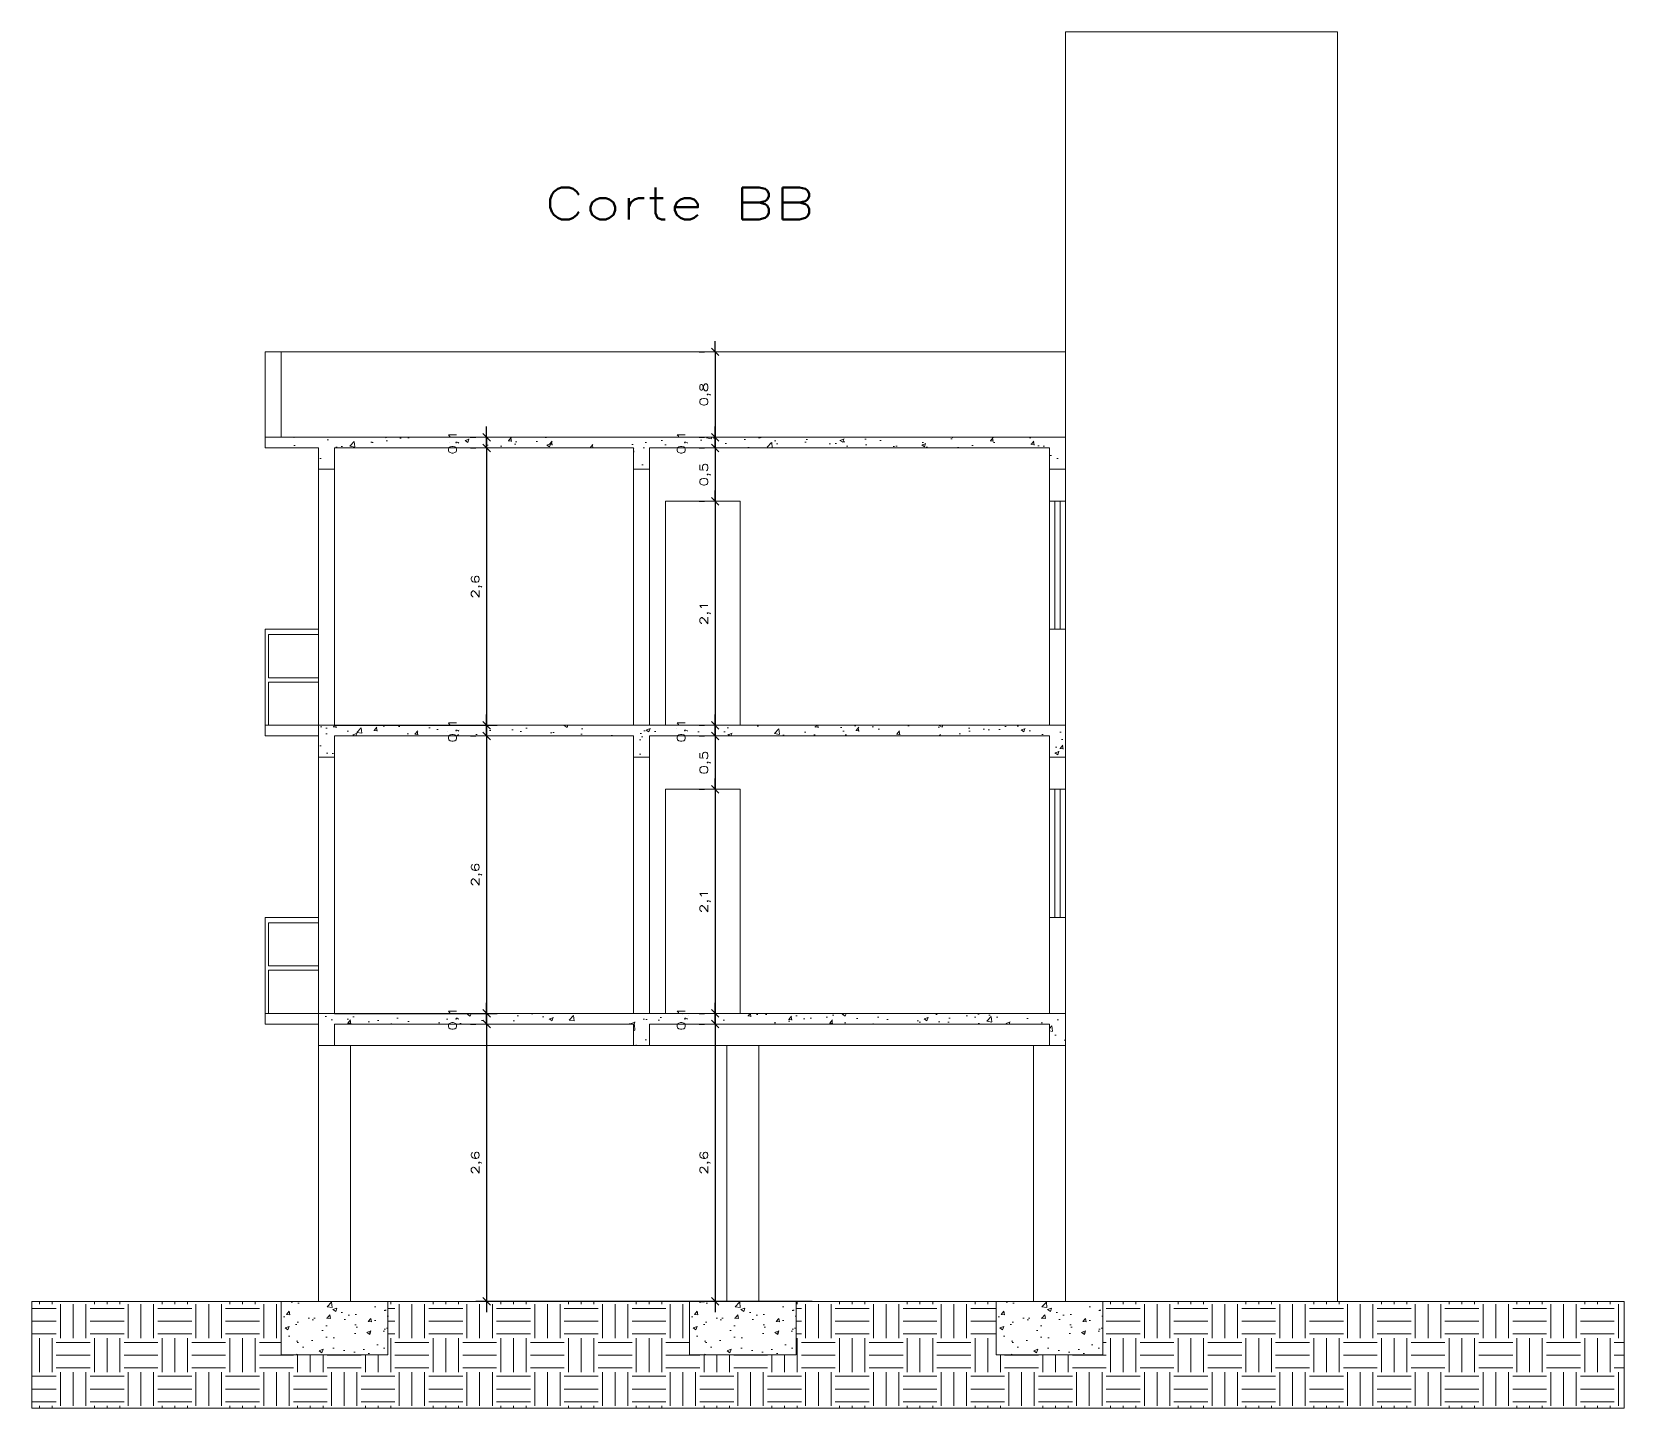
# Model space of a CAD drawing. Header units: millimetres. Extents: x 634 to 830, y -342 to -254.
# Drawn here: x 701.9 to 716.82, y -266.85 to -253.95 of the extents above; entities that cross this region are included whole.
import ezdxf

# ---------------------------------------------------------------- set-up
doc = ezdxf.new("R2010")
doc.units = ezdxf.units.MM
for name, color, linetype in [('Auxiliar', 1, 'Continuous'), ('Camada2', 1, 'Continuous'), ('PAREDE', 6, 'Continuous')]:
    doc.layers.add(name, color=color, linetype=linetype)
doc.styles.add('REGUA60', font='romansx2.shx', dxfattribs={"width": 1.4})
doc.dimstyles.new('Cota Vinícius1', dxfattribs={"dimscale": 0.05, "dimtxt": 1.5, "dimasz": 0.01, "dimexe": 2, "dimexo": 3, "dimgap": 0.98, "dimtad": 1, "dimlfac": -1, "dimrnd": 0.01, "dimtxsty": 'REGUA60', "dimblk": 'COTATR', "dimcen": 4, "dimdle": 4, "dimclrt": 2, "dimadec": 0, "dimazin": 0, "dimtfac": 1, "dimtmove": 2, "dimatfit": 2, "dimfxl": 0, "dimarcsym": 0})
pattern_1 = [(50, (22.9675, -53.97416), (0.3825878, -0.03347208), [0.040005, -0.440055]), (355, (22.9675, -53.97416), (-0.07400993, 0.40121895), [0.032004, -0.352044]), (100.451, (22.99937, -53.97695), (0.30857925, 0.36774504), [0.033999, -0.373989]), (46.1842, (22.9675, -53.8675), (0.569266, -0.0882889), [0.0600075, -0.6600825]), (96.6356, (23.0149, -53.87484), (0.4985489, 0.51959367), [0.0509985, -0.5609835]), (351.184, (22.9675, -53.8675), (0.49854967, 0.51959275), [0.048006, -0.528066]), (21, (23.02083, -53.89415), (0.31839125, -0.21475759), [0.040005, -0.440055]), (326, (23.02083, -53.89415), (0.12978426, 0.38679473), [0.032004, -0.352044]), (71.4514, (23.04736, -53.91205), (0.44817463, 0.172038), [0.033999, -0.373989]), (37.5, (22.96749, -53.97416), (0.006486067, 0.177565582), [0, -0.3477768, 0, -0.357378, 0, -0.3533775]), (7.5, (22.96749, -53.97416), (0.14032129, 0.210379207), [0, -0.2037588, 0, -0.3397758, 0, -0.1346835]), (327.5, (22.84854, -53.97416), (0.28474025, -0.012030362), [0, -0.13335, 0, -0.416052, 0, -0.552069]), (317.5, (22.7952, -53.97416), (0.31107128, 0.05339563), [0, -0.173355, 0, -0.2763012, 0, -0.392049])]

# ---------------------------------------------------------------- blocks, each defined once
blk = doc.blocks.new('COTATR')
at = {"color": 3}
blk.add_line((-71, -71), (71, 71), dxfattribs=at)
at = {"color": 0, "linetype": 'ByBlock'}
blk.add_line((0, 0), (200, 0), dxfattribs=at)
blk = doc.blocks.new('*D187')
at = {"layer": 'Auxiliar', "color": 0, "lineweight": -2, "transparency": 16777216}
for p, q in [((708.154, -256.949), (708.204, -256.949)), ((708.304, -256.949), (708.304, -257.749)), ((708.154, -257.749), (708.204, -257.749))]:
    blk.add_line(p, q, dxfattribs=at)
at = {"layer": 'Defpoints', "color": 0, "lineweight": 0, "transparency": 16777216}
for p in [(708.304, -256.949), (708.304, -257.749), (708.304, -257.749)]:
    blk.add_point(p, dxfattribs=at)
at = {"layer": 'Auxiliar', "color": 0, "lineweight": -2, "transparency": 16777216, "xscale": 0.0005, "yscale": 0.0005, "zscale": 0.0005}
for p, rotation in [((708.304, -256.949), 90), ((708.304, -257.749), 270)]:
    blk.add_blockref('COTATR', p, dxfattribs=dict(at, rotation=rotation))
at = {"layer": 'Auxiliar', "color": 2, "lineweight": 0, "transparency": 16777216, "insert": (708.21, -257.349), "char_height": 0.075, "attachment_point": 5, "rotation": 90, "style": 'REGUA60'}
blk.add_mtext('0,8', dxfattribs=at)
blk = doc.blocks.new('*D188')
at = {"layer": 'Auxiliar', "color": 0, "lineweight": -2, "transparency": 16777216}
for p, q in [((708.154, -257.749), (708.204, -257.749)), ((708.304, -257.75), (708.304, -257.849)), ((708.154, -257.849), (708.204, -257.849))]:
    blk.add_line(p, q, dxfattribs=at)
at = {"layer": 'Defpoints', "color": 0, "lineweight": 0, "transparency": 16777216}
for p in [(708.304, -257.749), (708.304, -257.849), (708.304, -257.849)]:
    blk.add_point(p, dxfattribs=at)
at = {"layer": 'Auxiliar', "color": 0, "lineweight": -2, "transparency": 16777216, "xscale": 0.0005, "yscale": 0.0005, "zscale": 0.0005}
for p, rotation in [((708.304, -257.749), 90), ((708.304, -257.849), 270)]:
    blk.add_blockref('COTATR', p, dxfattribs=dict(at, rotation=rotation))
at = {"layer": 'Auxiliar', "color": 2, "lineweight": 0, "transparency": 16777216, "insert": (707.997, -257.799), "char_height": 0.075, "attachment_point": 5, "rotation": 90, "style": 'REGUA60'}
blk.add_mtext('0,1', dxfattribs=at)
blk = doc.blocks.new('*D189')
at = {"layer": 'Auxiliar', "color": 0, "lineweight": -2, "transparency": 16777216}
for p, q in [((708.154, -257.749), (708.204, -257.749)), ((708.304, -257.75), (708.304, -257.849)), ((708.154, -257.849), (708.204, -257.849))]:
    blk.add_line(p, q, dxfattribs=at)
at = {"layer": 'Defpoints', "color": 0, "lineweight": 0, "transparency": 16777216}
for p in [(708.304, -257.749), (708.304, -257.849), (708.304, -257.849)]:
    blk.add_point(p, dxfattribs=at)
at = {"layer": 'Auxiliar', "color": 0, "lineweight": -2, "transparency": 16777216, "xscale": 0.0005, "yscale": 0.0005, "zscale": 0.0005}
for p, rotation in [((708.304, -257.749), 90), ((708.304, -257.849), 270)]:
    blk.add_blockref('COTATR', p, dxfattribs=dict(at, rotation=rotation))
at = {"layer": 'Auxiliar', "color": 2, "lineweight": 0, "transparency": 16777216, "insert": (707.997, -257.799), "char_height": 0.075, "attachment_point": 5, "rotation": 90, "style": 'REGUA60'}
blk.add_mtext('0,1', dxfattribs=at)
blk = doc.blocks.new('*D190')
at = {"layer": 'Auxiliar', "color": 0, "lineweight": -2, "transparency": 16777216}
for p, q in [((708.154, -257.849), (708.204, -257.849)), ((708.304, -257.85), (708.304, -258.349)), ((708.154, -258.349), (708.204, -258.349))]:
    blk.add_line(p, q, dxfattribs=at)
at = {"layer": 'Defpoints', "color": 0, "lineweight": 0, "transparency": 16777216}
for p in [(708.304, -257.849), (708.304, -258.349), (708.304, -258.349)]:
    blk.add_point(p, dxfattribs=at)
at = {"layer": 'Auxiliar', "color": 0, "lineweight": -2, "transparency": 16777216, "xscale": 0.0005, "yscale": 0.0005, "zscale": 0.0005}
for p, rotation in [((708.304, -257.849), 90), ((708.304, -258.349), 270)]:
    blk.add_blockref('COTATR', p, dxfattribs=dict(at, rotation=rotation))
at = {"layer": 'Auxiliar', "color": 2, "lineweight": 0, "transparency": 16777216, "insert": (708.21, -258.099), "char_height": 0.075, "attachment_point": 5, "rotation": 90, "style": 'REGUA60'}
blk.add_mtext('0,5', dxfattribs=at)
blk = doc.blocks.new('*D191')
at = {"layer": 'Auxiliar', "color": 0, "lineweight": -2, "transparency": 16777216}
for p, q in [((708.154, -258.349), (708.204, -258.349)), ((708.304, -258.349), (708.304, -260.449)), ((708.154, -260.449), (708.204, -260.449))]:
    blk.add_line(p, q, dxfattribs=at)
at = {"layer": 'Defpoints', "color": 0, "lineweight": 0, "transparency": 16777216}
for p in [(708.304, -258.349), (708.304, -260.449), (708.304, -260.449)]:
    blk.add_point(p, dxfattribs=at)
at = {"layer": 'Auxiliar', "color": 0, "lineweight": -2, "transparency": 16777216, "xscale": 0.0005, "yscale": 0.0005, "zscale": 0.0005}
for p, rotation in [((708.304, -258.349), 90), ((708.304, -260.449), 270)]:
    blk.add_blockref('COTATR', p, dxfattribs=dict(at, rotation=rotation))
at = {"layer": 'Auxiliar', "color": 2, "lineweight": 0, "transparency": 16777216, "insert": (708.21, -259.399), "char_height": 0.075, "attachment_point": 5, "rotation": 90, "style": 'REGUA60'}
blk.add_mtext('2,1', dxfattribs=at)
blk = doc.blocks.new('*D192')
at = {"layer": 'Auxiliar', "color": 0, "lineweight": -2, "transparency": 16777216}
for p, q in [((708.154, -260.449), (708.204, -260.449)), ((708.304, -260.45), (708.304, -260.549)), ((708.154, -260.549), (708.204, -260.549))]:
    blk.add_line(p, q, dxfattribs=at)
at = {"layer": 'Defpoints', "color": 0, "lineweight": 0, "transparency": 16777216}
for p in [(708.304, -260.449), (708.304, -260.549), (708.304, -260.549)]:
    blk.add_point(p, dxfattribs=at)
at = {"layer": 'Auxiliar', "color": 0, "lineweight": -2, "transparency": 16777216, "xscale": 0.0005, "yscale": 0.0005, "zscale": 0.0005}
for p, rotation in [((708.304, -260.449), 90), ((708.304, -260.549), 270)]:
    blk.add_blockref('COTATR', p, dxfattribs=dict(at, rotation=rotation))
at = {"layer": 'Auxiliar', "color": 2, "lineweight": 0, "transparency": 16777216, "insert": (707.997, -260.499), "char_height": 0.075, "attachment_point": 5, "rotation": 90, "style": 'REGUA60'}
blk.add_mtext('0,1', dxfattribs=at)
blk = doc.blocks.new('*D193')
at = {"layer": 'Auxiliar', "color": 0, "lineweight": -2, "transparency": 16777216}
for p, q in [((708.154, -260.549), (708.204, -260.549)), ((708.304, -260.55), (708.304, -261.049)), ((708.154, -261.049), (708.204, -261.049))]:
    blk.add_line(p, q, dxfattribs=at)
at = {"layer": 'Defpoints', "color": 0, "lineweight": 0, "transparency": 16777216}
for p in [(708.304, -260.549), (708.304, -261.049), (708.304, -261.049)]:
    blk.add_point(p, dxfattribs=at)
at = {"layer": 'Auxiliar', "color": 0, "lineweight": -2, "transparency": 16777216, "xscale": 0.0005, "yscale": 0.0005, "zscale": 0.0005}
for p, rotation in [((708.304, -260.549), 90), ((708.304, -261.049), 270)]:
    blk.add_blockref('COTATR', p, dxfattribs=dict(at, rotation=rotation))
at = {"layer": 'Auxiliar', "color": 2, "lineweight": 0, "transparency": 16777216, "insert": (708.21, -260.799), "char_height": 0.075, "attachment_point": 5, "rotation": 90, "style": 'REGUA60'}
blk.add_mtext('0,5', dxfattribs=at)
blk = doc.blocks.new('*D194')
at = {"layer": 'Auxiliar', "color": 0, "lineweight": -2, "transparency": 16777216}
for p, q in [((708.154, -261.049), (708.204, -261.049)), ((708.304, -261.05), (708.304, -263.149)), ((708.154, -263.149), (708.204, -263.149))]:
    blk.add_line(p, q, dxfattribs=at)
at = {"layer": 'Defpoints', "color": 0, "lineweight": 0, "transparency": 16777216}
for p in [(708.304, -261.049), (708.304, -263.149), (708.304, -263.149)]:
    blk.add_point(p, dxfattribs=at)
at = {"layer": 'Auxiliar', "color": 0, "lineweight": -2, "transparency": 16777216, "xscale": 0.0005, "yscale": 0.0005, "zscale": 0.0005}
for p, rotation in [((708.304, -261.049), 90), ((708.304, -263.149), 270)]:
    blk.add_blockref('COTATR', p, dxfattribs=dict(at, rotation=rotation))
at = {"layer": 'Auxiliar', "color": 2, "lineweight": 0, "transparency": 16777216, "insert": (708.21, -262.099), "char_height": 0.075, "attachment_point": 5, "rotation": 90, "style": 'REGUA60'}
blk.add_mtext('2,1', dxfattribs=at)
blk = doc.blocks.new('*D195')
at = {"layer": 'Auxiliar', "color": 0, "lineweight": -2, "transparency": 16777216}
for p, q in [((708.154, -263.149), (708.204, -263.149)), ((708.304, -263.15), (708.304, -263.249)), ((708.154, -263.249), (708.204, -263.249))]:
    blk.add_line(p, q, dxfattribs=at)
at = {"layer": 'Defpoints', "color": 0, "lineweight": 0, "transparency": 16777216}
for p in [(708.304, -263.149), (708.304, -263.249), (708.304, -263.249)]:
    blk.add_point(p, dxfattribs=at)
at = {"layer": 'Auxiliar', "color": 0, "lineweight": -2, "transparency": 16777216, "xscale": 0.0005, "yscale": 0.0005, "zscale": 0.0005}
for p, rotation in [((708.304, -263.149), 90), ((708.304, -263.249), 270)]:
    blk.add_blockref('COTATR', p, dxfattribs=dict(at, rotation=rotation))
at = {"layer": 'Auxiliar', "color": 2, "lineweight": 0, "transparency": 16777216, "insert": (707.997, -263.199), "char_height": 0.075, "attachment_point": 5, "rotation": 90, "style": 'REGUA60'}
blk.add_mtext('0,1', dxfattribs=at)
blk = doc.blocks.new('*D196')
at = {"layer": 'Auxiliar', "color": 0, "lineweight": -2, "transparency": 16777216}
for p, q in [((708.154, -263.249), (708.204, -263.249)), ((708.304, -263.25), (708.304, -265.849)), ((708.154, -265.849), (708.204, -265.849))]:
    blk.add_line(p, q, dxfattribs=at)
at = {"layer": 'Defpoints', "color": 0, "lineweight": 0, "transparency": 16777216}
for p in [(708.304, -263.249), (708.304, -265.849), (708.304, -265.849)]:
    blk.add_point(p, dxfattribs=at)
at = {"layer": 'Auxiliar', "color": 0, "lineweight": -2, "transparency": 16777216, "xscale": 0.0005, "yscale": 0.0005, "zscale": 0.0005}
for p, rotation in [((708.304, -263.249), 90), ((708.304, -265.849), 270)]:
    blk.add_blockref('COTATR', p, dxfattribs=dict(at, rotation=rotation))
at = {"layer": 'Auxiliar', "color": 2, "lineweight": 0, "transparency": 16777216, "insert": (708.21, -264.549), "char_height": 0.075, "attachment_point": 5, "rotation": 90, "style": 'REGUA60'}
blk.add_mtext('2,6', dxfattribs=at)
blk = doc.blocks.new('*D208')
at = {"layer": 'Auxiliar', "color": 0, "lineweight": -2, "transparency": 16777216}
for p, q in [((706.011, -257.749), (706.061, -257.749)), ((706.161, -257.75), (706.161, -257.849)), ((706.011, -257.849), (706.061, -257.849))]:
    blk.add_line(p, q, dxfattribs=at)
at = {"layer": 'Defpoints', "color": 0, "lineweight": 0, "transparency": 16777216}
for p in [(706.161, -257.749), (706.161, -257.849), (706.161, -257.849)]:
    blk.add_point(p, dxfattribs=at)
at = {"layer": 'Auxiliar', "color": 0, "lineweight": -2, "transparency": 16777216, "xscale": 0.0005, "yscale": 0.0005, "zscale": 0.0005}
for p, rotation in [((706.161, -257.749), 90), ((706.161, -257.849), 270)]:
    blk.add_blockref('COTATR', p, dxfattribs=dict(at, rotation=rotation))
at = {"layer": 'Auxiliar', "color": 2, "lineweight": 0, "transparency": 16777216, "insert": (705.853, -257.799), "char_height": 0.075, "attachment_point": 5, "rotation": 90, "style": 'REGUA60'}
blk.add_mtext('0,1', dxfattribs=at)
blk = doc.blocks.new('*D209')
at = {"layer": 'Auxiliar', "color": 0, "lineweight": -2, "transparency": 16777216}
for p, q in [((706.011, -257.849), (706.061, -257.849)), ((706.161, -257.85), (706.161, -260.449)), ((704.737, -260.449), (706.261, -260.449))]:
    blk.add_line(p, q, dxfattribs=at)
at = {"layer": 'Defpoints', "color": 0, "lineweight": 0, "transparency": 16777216}
for p in [(706.161, -257.849), (704.587, -260.449), (706.161, -260.449)]:
    blk.add_point(p, dxfattribs=at)
at = {"layer": 'Auxiliar', "color": 0, "lineweight": -2, "transparency": 16777216, "xscale": 0.0005, "yscale": 0.0005, "zscale": 0.0005}
for p, rotation in [((706.161, -257.849), 90), ((706.161, -260.449), 270)]:
    blk.add_blockref('COTATR', p, dxfattribs=dict(at, rotation=rotation))
at = {"layer": 'Auxiliar', "color": 2, "lineweight": 0, "transparency": 16777216, "insert": (706.067, -259.149), "char_height": 0.075, "attachment_point": 5, "rotation": 90, "style": 'REGUA60'}
blk.add_mtext('2,6', dxfattribs=at)
blk = doc.blocks.new('*D210')
at = {"layer": 'Auxiliar', "color": 0, "lineweight": -2, "transparency": 16777216}
for p, q in [((706.011, -260.449), (706.061, -260.449)), ((706.161, -260.449), (706.161, -260.549)), ((706.011, -260.549), (706.061, -260.549))]:
    blk.add_line(p, q, dxfattribs=at)
at = {"layer": 'Defpoints', "color": 0, "lineweight": 0, "transparency": 16777216}
for p in [(706.161, -260.449), (706.161, -260.549), (706.161, -260.549)]:
    blk.add_point(p, dxfattribs=at)
at = {"layer": 'Auxiliar', "color": 0, "lineweight": -2, "transparency": 16777216, "xscale": 0.0005, "yscale": 0.0005, "zscale": 0.0005}
for p, rotation in [((706.161, -260.449), 90), ((706.161, -260.549), 270)]:
    blk.add_blockref('COTATR', p, dxfattribs=dict(at, rotation=rotation))
at = {"layer": 'Auxiliar', "color": 2, "lineweight": 0, "transparency": 16777216, "insert": (705.853, -260.499), "char_height": 0.075, "attachment_point": 5, "rotation": 90, "style": 'REGUA60'}
blk.add_mtext('0,1', dxfattribs=at)
blk = doc.blocks.new('*D211')
at = {"layer": 'Auxiliar', "color": 0, "lineweight": -2, "transparency": 16777216}
for p, q in [((706.011, -260.549), (706.061, -260.549)), ((706.161, -260.549), (706.161, -263.149)), ((704.737, -263.149), (706.261, -263.149))]:
    blk.add_line(p, q, dxfattribs=at)
at = {"layer": 'Defpoints', "color": 0, "lineweight": 0, "transparency": 16777216}
for p in [(706.161, -260.549), (704.587, -263.149), (706.161, -263.149)]:
    blk.add_point(p, dxfattribs=at)
at = {"layer": 'Auxiliar', "color": 0, "lineweight": -2, "transparency": 16777216, "xscale": 0.0005, "yscale": 0.0005, "zscale": 0.0005}
for p, rotation in [((706.161, -260.549), 90), ((706.161, -263.149), 270)]:
    blk.add_blockref('COTATR', p, dxfattribs=dict(at, rotation=rotation))
at = {"layer": 'Auxiliar', "color": 2, "lineweight": 0, "transparency": 16777216, "insert": (706.067, -261.849), "char_height": 0.075, "attachment_point": 5, "rotation": 90, "style": 'REGUA60'}
blk.add_mtext('2,6', dxfattribs=at)
blk = doc.blocks.new('*D212')
at = {"layer": 'Auxiliar', "color": 0, "lineweight": -2, "transparency": 16777216}
for p, q in [((706.011, -263.149), (706.061, -263.149)), ((706.161, -263.15), (706.161, -263.249)), ((706.011, -263.249), (706.061, -263.249))]:
    blk.add_line(p, q, dxfattribs=at)
at = {"layer": 'Defpoints', "color": 0, "lineweight": 0, "transparency": 16777216}
for p in [(706.161, -263.149), (706.161, -263.249), (706.161, -263.249)]:
    blk.add_point(p, dxfattribs=at)
at = {"layer": 'Auxiliar', "color": 0, "lineweight": -2, "transparency": 16777216, "xscale": 0.0005, "yscale": 0.0005, "zscale": 0.0005}
for p, rotation in [((706.161, -263.149), 90), ((706.161, -263.249), 270)]:
    blk.add_blockref('COTATR', p, dxfattribs=dict(at, rotation=rotation))
at = {"layer": 'Auxiliar', "color": 2, "lineweight": 0, "transparency": 16777216, "insert": (705.853, -263.199), "char_height": 0.075, "attachment_point": 5, "rotation": 90, "style": 'REGUA60'}
blk.add_mtext('0,1', dxfattribs=at)
blk = doc.blocks.new('*D213')
at = {"layer": 'Auxiliar', "color": 0, "lineweight": -2, "transparency": 16777216}
for p, q in [((706.011, -263.249), (706.061, -263.249)), ((706.161, -263.25), (706.161, -265.849)), ((709.212, -265.849), (706.061, -265.849))]:
    blk.add_line(p, q, dxfattribs=at)
at = {"layer": 'Defpoints', "color": 0, "lineweight": 0, "transparency": 16777216}
for p in [(706.161, -263.249), (706.161, -265.849), (709.362, -265.849)]:
    blk.add_point(p, dxfattribs=at)
at = {"layer": 'Auxiliar', "color": 0, "lineweight": -2, "transparency": 16777216, "xscale": 0.0005, "yscale": 0.0005, "zscale": 0.0005}
for p, rotation in [((706.161, -263.249), 90), ((706.161, -265.849), 270)]:
    blk.add_blockref('COTATR', p, dxfattribs=dict(at, rotation=rotation))
at = {"layer": 'Auxiliar', "color": 2, "lineweight": 0, "transparency": 16777216, "insert": (706.067, -264.549), "char_height": 0.075, "attachment_point": 5, "rotation": 90, "style": 'REGUA60'}
blk.add_mtext('2,6', dxfattribs=at)

msp = doc.modelspace()

# ---------------------------------------------------------------- hatches: boundary and pattern name
at = {"layer": 'Auxiliar', "lineweight": 0}
h = msp.add_hatch(dxfattribs=at)
h.set_pattern_fill('AR-CONC', color=256, scale=0.0021, style=0)
h.set_pattern_definition([(50, (22.9675, -56.67416), (0.3825878, -0.03347208), [0.040005, -0.440055]), (355, (22.9675, -56.67416), (-0.07400993, 0.40121895), [0.032004, -0.352044]), (100.451, (22.99937, -56.67695), (0.30857925, 0.36774504), [0.033999, -0.373989]), (46.1842, (22.9675, -56.5675), (0.569266, -0.0882889), [0.0600075, -0.6600825]), (96.6356, (23.0149, -56.57484), (0.4985489, 0.51959367), [0.0509985, -0.5609835]), (351.184, (22.9675, -56.5675), (0.49854967, 0.51959275), [0.048006, -0.528066]), (21, (23.02083, -56.59415), (0.31839125, -0.21475759), [0.040005, -0.440055]), (326, (23.02083, -56.59415), (0.12978426, 0.38679473), [0.032004, -0.352044]), (71.4514, (23.04736, -56.61205), (0.44817463, 0.172038), [0.033999, -0.373989]), (37.5, (22.96749, -56.67416), (0.006486067, 0.177565582), [0, -0.3477768, 0, -0.357378, 0, -0.3533775]), (7.5, (22.96749, -56.67416), (0.14032129, 0.210379207), [0, -0.2037588, 0, -0.3397758, 0, -0.1346835]), (327.5, (22.84854, -56.67416), (0.28474025, -0.012030362), [0, -0.13335, 0, -0.416052, 0, -0.552069]), (317.5, (22.7952, -56.67416), (0.31107128, 0.05339563), [0, -0.173355, 0, -0.2763012, 0, -0.392049])])
h.paths.add_polyline_path([(707.537, -258.049), (707.687, -258.049), (707.687, -257.849), (711.437, -257.849), (711.437, -258.049), (711.587, -258.049), (711.587, -257.749), (704.087, -257.749), (704.087, -257.849), (704.587, -257.849), (704.587, -258.049), (704.737, -258.049), (704.737, -257.849), (707.537, -257.849)])
h = msp.add_hatch(dxfattribs=at)
h.set_pattern_fill('AR-CONC', color=256, scale=0.0021, style=0)
h.set_pattern_definition(pattern_1)
h.paths.add_polyline_path([(707.687, -260.549), (711.437, -260.549), (711.437, -260.749), (711.587, -260.749), (711.587, -260.449), (704.587, -260.449), (704.587, -260.749), (704.737, -260.749), (704.737, -260.549), (707.537, -260.549), (707.537, -260.749), (707.687, -260.749)])
h = msp.add_hatch(dxfattribs=at)
h.set_pattern_fill('AR-CONC', color=256, scale=0.0021, style=0)
h.set_pattern_definition(pattern_1)
h.paths.add_polyline_path([(707.687, -263.249), (711.437, -263.249), (711.437, -263.449), (711.587, -263.449), (711.587, -263.149), (704.587, -263.149), (704.587, -263.449), (704.737, -263.449), (704.737, -263.249), (707.537, -263.249), (707.537, -263.449), (707.687, -263.449)])
h = msp.add_hatch(dxfattribs=at)
h.set_pattern_fill('EARTH,_O', color=256, scale=0.05)
h.set_pattern_definition([(0, (706.57225, -266.47192), (0.3175, 0.3175), [0.3175, -0.3175]), (0, (706.57225, -266.35286), (0.3175, 0.3175), [0.3175, -0.3175]), (0, (706.57225, -266.2338), (0.3175, 0.3175), [0.3175, -0.3175]), (90, (706.61193, -266.1941), (-0.3175, 0.3175), [0.3175, -0.3175]), (90, (706.731, -266.1941), (-0.3175, 0.3175), [0.3175, -0.3175]), (90, (706.85006, -266.1941), (-0.3175, 0.3175), [0.3175, -0.3175])])
h.paths.add_polyline_path([(716.825, -265.849), (711.937, -265.849), (711.937, -266.349), (710.937, -266.349), (710.937, -265.849), (709.062, -265.849), (709.062, -266.349), (708.062, -266.349), (708.062, -265.849), (705.237, -265.849), (705.237, -266.349), (704.237, -266.349), (704.237, -265.849), (701.899, -265.849), (701.899, -266.849), (716.825, -266.849)])
h = msp.add_hatch(dxfattribs=at)
h.set_pattern_fill('AR-CONC', color=256, scale=0.0021, style=0)
h.set_pattern_definition([(50, (704.66684, -266.00542), (0.38259, -0.03347), [0.04, -0.44005]), (355, (704.66684, -266.0054), (-0.074, 0.40122), [0.032, -0.35204]), (100.45, (704.69872, -266.0082), (0.30858, 0.36775), [0.034, -0.37399]), (46.184, (704.66684, -265.89874), (0.56927, -0.0883), [0.06, -0.66008]), (96.64, (704.7143, -265.9061), (0.49855, 0.5196), [0.051, -0.56098]), (351.18, (704.66684, -265.89874), (0.49855, 0.5196), [0.048, -0.52807]), (21, (704.72018, -265.9254), (0.31839, -0.21476), [0.04, -0.44005]), (326, (704.7202, -265.9254), (0.12978, 0.3868), [0.032, -0.35204]), (71.45, (704.7467, -265.9433), (0.44817, 0.17204), [0.034, -0.37399]), (37.5, (704.66684, -266.00542), (0.006486, 0.177566), [0, -0.347777, 0, -0.357378, 0, -0.353378]), (7.5, (704.66684, -266.00542), (0.14032, 0.21038), [0, -0.20376, 0, -0.339776, 0, -0.134684]), (327.5, (704.5479, -266.00542), (0.28474, -0.01203), [0, -0.13335, 0, -0.416052, 0, -0.55207]), (317.5, (704.49455, -266.00542), (0.31107, 0.053396), [0, -0.173355, 0, -0.2763, 0, -0.39205])])
h.paths.add_polyline_path([(704.237, -265.849), (704.237, -266.349), (705.237, -266.349), (705.237, -265.849)])
h = msp.add_hatch(dxfattribs=at)
h.set_pattern_fill('AR-CONC', color=256, scale=0.0021, style=0)
h.set_pattern_definition([(50, (708.49184, -266.00542), (0.38259, -0.03347), [0.04, -0.44005]), (355, (708.49184, -266.0054), (-0.074, 0.40122), [0.032, -0.35204]), (100.45, (708.52372, -266.0082), (0.30858, 0.36775), [0.034, -0.37399]), (46.184, (708.49184, -265.89874), (0.56927, -0.0883), [0.06, -0.66008]), (96.64, (708.5393, -265.9061), (0.49855, 0.5196), [0.051, -0.56098]), (351.18, (708.49184, -265.89874), (0.49855, 0.5196), [0.048, -0.52807]), (21, (708.54518, -265.9254), (0.31839, -0.21476), [0.04, -0.44005]), (326, (708.5452, -265.9254), (0.12978, 0.3868), [0.032, -0.35204]), (71.45, (708.5717, -265.9433), (0.44817, 0.17204), [0.034, -0.37399]), (37.5, (708.49184, -266.00542), (0.006486, 0.177566), [0, -0.347777, 0, -0.357378, 0, -0.353378]), (7.5, (708.49184, -266.00542), (0.14032, 0.21038), [0, -0.20376, 0, -0.339776, 0, -0.134684]), (327.5, (708.3729, -266.00542), (0.28474, -0.01203), [0, -0.13335, 0, -0.416052, 0, -0.55207]), (317.5, (708.31955, -266.00542), (0.31107, 0.053396), [0, -0.173355, 0, -0.2763, 0, -0.39205])])
h.paths.add_polyline_path([(708.062, -265.849), (708.062, -266.349), (709.062, -266.349), (709.062, -265.849)])
h = msp.add_hatch(dxfattribs=at)
h.set_pattern_fill('AR-CONC', color=256, scale=0.0021, style=0)
h.set_pattern_definition([(50, (711.36684, -266.00542), (0.38259, -0.03347), [0.04, -0.44005]), (355, (711.36684, -266.0054), (-0.074, 0.40122), [0.032, -0.35204]), (100.45, (711.39872, -266.0082), (0.30858, 0.36775), [0.034, -0.37399]), (46.184, (711.36684, -265.89874), (0.56927, -0.0883), [0.06, -0.66008]), (96.64, (711.4143, -265.9061), (0.49855, 0.5196), [0.051, -0.56098]), (351.18, (711.36684, -265.89874), (0.49855, 0.5196), [0.048, -0.52807]), (21, (711.42018, -265.9254), (0.31839, -0.21476), [0.04, -0.44005]), (326, (711.4202, -265.9254), (0.12978, 0.3868), [0.032, -0.35204]), (71.45, (711.4467, -265.9433), (0.44817, 0.17204), [0.034, -0.37399]), (37.5, (711.36684, -266.00542), (0.006486, 0.177566), [0, -0.347777, 0, -0.357378, 0, -0.353378]), (7.5, (711.36684, -266.00542), (0.14032, 0.21038), [0, -0.20376, 0, -0.339776, 0, -0.134684]), (327.5, (711.2479, -266.00542), (0.28474, -0.01203), [0, -0.13335, 0, -0.416052, 0, -0.55207]), (317.5, (711.19455, -266.00542), (0.31107, 0.053396), [0, -0.173355, 0, -0.2763, 0, -0.39205])])
h.paths.add_polyline_path([(710.937, -265.849), (710.937, -266.349), (711.937, -266.349), (711.937, -265.849)])

# ---------------------------------------------------------------- linework, layer by layer
at = {"layer": 'Auxiliar', "color": 2, "lineweight": 0}
for p, q in [((711.487, -259.549), (711.487, -258.349)), ((711.537, -259.549), (711.537, -258.349)), ((711.487, -262.249), (711.487, -261.049)), ((711.537, -262.249), (711.537, -261.049))]:
    msp.add_line(p, q, dxfattribs=at)
at = {"layer": 'Auxiliar', "lineweight": 0}
for p, q in [((704.887, -263.449), (704.737, -263.449)), ((704.887, -263.449), (711.287, -263.449)), ((708.412, -263.449), (708.712, -263.449)), ((711.287, -263.449), (711.437, -263.449)), ((716.825, -265.849), (701.899, -265.849)), ((701.899, -266.849), (701.899, -265.849)), ((704.237, -265.849), (704.237, -266.349)), ((705.237, -265.849), (704.237, -265.849)), ((705.237, -266.349), (705.237, -265.849)), ((708.062, -265.849), (708.062, -266.349)), ((709.062, -265.849), (708.062, -265.849)), ((709.062, -266.349), (709.062, -265.849)), ((710.937, -265.849), (710.937, -266.349)), ((711.937, -265.849), (710.937, -265.849)), ((711.937, -266.349), (711.937, -265.849)), ((716.825, -265.849), (716.825, -266.849)), ((704.237, -266.349), (705.237, -266.349)), ((708.062, -266.349), (709.062, -266.349)), ((710.937, -266.349), (711.937, -266.349)), ((716.825, -266.849), (701.899, -266.849))]:
    msp.add_line(p, q, dxfattribs=at)
at = {"layer": 'Camada2', "lineweight": 0}
for p, q in [((711.587, -257.749), (711.587, -253.949)), ((714.137, -253.949), (711.587, -253.949)), ((714.137, -265.849), (714.137, -253.949)), ((704.087, -256.949), (711.587, -256.949)), ((707.837, -260.449), (707.837, -258.349)), ((707.837, -258.349), (708.537, -258.349)), ((708.537, -260.449), (708.537, -258.349)), ((711.437, -259.549), (711.437, -258.349)), ((711.587, -259.549), (711.587, -258.349)), ((704.087, -260.449), (704.087, -259.549)), ((704.087, -259.549), (704.587, -259.549)), ((704.117, -259.599), (704.587, -259.599)), ((704.117, -260.004), (704.117, -259.599)), ((704.117, -260.004), (704.587, -260.004)), ((704.117, -260.449), (704.117, -260.044)), ((704.117, -260.044), (704.587, -260.044)), ((704.587, -260.449), (704.087, -260.449)), ((704.087, -260.449), (704.087, -260.549)), ((704.087, -260.549), (704.587, -260.549)), ((707.837, -263.149), (707.837, -261.049)), ((707.837, -261.049), (708.537, -261.049)), ((708.537, -263.149), (708.537, -261.049)), ((711.437, -262.249), (711.437, -261.049)), ((711.587, -262.249), (711.587, -261.049)), ((704.087, -263.149), (704.087, -262.249)), ((704.087, -262.249), (704.587, -262.249)), ((704.117, -262.299), (704.587, -262.299)), ((704.117, -262.704), (704.117, -262.299)), ((704.117, -262.704), (704.587, -262.704)), ((704.117, -263.149), (704.117, -262.744)), ((704.117, -262.744), (704.587, -262.744)), ((704.587, -263.149), (704.087, -263.149)), ((704.087, -263.149), (704.087, -263.249)), ((704.087, -263.249), (704.587, -263.249)), ((704.587, -265.849), (704.587, -263.449)), ((704.887, -265.849), (704.887, -263.449)), ((708.412, -265.849), (708.412, -263.449)), ((708.712, -265.849), (708.712, -263.449)), ((711.287, -265.849), (711.287, -263.449)), ((711.587, -265.849), (711.587, -263.449)), ((704.587, -265.849), (704.887, -265.849)), ((708.412, -265.849), (708.712, -265.849)), ((711.287, -265.849), (711.587, -265.849))]:
    msp.add_line(p, q, dxfattribs=at)
at = {"layer": 'PAREDE', "color": 3, "lineweight": 0}
for p, q in [((704.087, -257.749), (704.087, -256.949)), ((704.237, -257.749), (704.237, -256.949)), ((704.587, -260.449), (704.587, -258.049)), ((704.737, -260.449), (704.737, -258.049)), ((707.537, -260.449), (707.537, -258.049)), ((707.687, -260.449), (707.687, -258.049)), ((711.437, -258.349), (711.437, -258.049)), ((711.587, -258.349), (711.587, -258.049)), ((711.437, -258.349), (711.587, -258.349)), ((711.437, -259.549), (711.587, -259.549)), ((711.437, -259.549), (711.437, -260.449)), ((711.587, -259.549), (711.587, -260.449)), ((704.587, -263.149), (704.587, -260.749)), ((704.737, -263.149), (704.737, -260.749)), ((707.537, -263.149), (707.537, -260.749)), ((707.687, -263.149), (707.687, -260.749)), ((711.437, -261.049), (711.437, -260.749)), ((711.587, -261.049), (711.587, -260.749)), ((711.437, -261.049), (711.587, -261.049)), ((711.437, -262.249), (711.587, -262.249)), ((711.437, -262.249), (711.437, -263.149)), ((711.587, -262.249), (711.587, -263.149))]:
    msp.add_line(p, q, dxfattribs=at)
at = {"layer": 'PAREDE', "color": 5, "lineweight": 0}
for p, q in [((704.087, -257.749), (711.587, -257.749)), ((704.087, -257.749), (704.087, -257.849)), ((711.587, -257.749), (711.587, -258.049)), ((704.587, -257.849), (704.087, -257.849)), ((704.587, -257.849), (704.587, -258.049)), ((704.737, -257.849), (707.537, -257.849)), ((704.737, -258.049), (704.737, -257.849)), ((707.537, -258.049), (707.537, -257.849)), ((707.687, -257.849), (711.437, -257.849)), ((707.687, -258.049), (707.687, -257.849)), ((711.437, -257.849), (711.437, -258.049)), ((704.587, -258.049), (704.737, -258.049)), ((707.537, -258.049), (707.687, -258.049)), ((711.437, -258.049), (711.587, -258.049)), ((704.587, -260.449), (711.587, -260.449)), ((704.587, -260.449), (704.587, -260.749)), ((711.587, -260.449), (711.587, -260.749)), ((704.737, -260.549), (707.537, -260.549)), ((704.737, -260.749), (704.737, -260.549)), ((707.537, -260.749), (707.537, -260.549)), ((707.687, -260.549), (711.437, -260.549)), ((707.687, -260.749), (707.687, -260.549)), ((711.437, -260.549), (711.437, -260.749)), ((704.587, -260.749), (704.737, -260.749)), ((707.537, -260.749), (707.687, -260.749)), ((711.437, -260.749), (711.587, -260.749)), ((704.587, -263.149), (711.587, -263.149)), ((704.587, -263.449), (704.587, -263.149)), ((711.587, -263.149), (711.587, -263.449)), ((704.737, -263.449), (704.737, -263.249)), ((704.737, -263.249), (707.537, -263.249)), ((707.537, -263.449), (707.537, -263.249)), ((707.687, -263.449), (707.687, -263.249)), ((707.687, -263.249), (711.437, -263.249)), ((711.437, -263.449), (711.437, -263.249)), ((704.587, -263.449), (704.737, -263.449)), ((707.537, -263.449), (707.687, -263.449)), ((711.437, -263.449), (711.587, -263.449))]:
    msp.add_line(p, q, dxfattribs=at)

# ---------------------------------------------------------------- texts
at = {"layer": 'Camada2', "lineweight": 0, "insert": (707.971, -255.407), "char_height": 0.3, "attachment_point": 2, "style": 'REGUA60'}
msp.add_mtext('{\\C4;Corte BB}', dxfattribs=at)

# ---------------------------------------------------------------- dimensions: what is measured, and where the dimension line sits
at = {"layer": 'Auxiliar', "lineweight": 0}
for base, p1, p2, picture, middle in [((708.304, -257.749), (708.304, -256.949), (708.304, -257.749), '*D187', (708.21, -257.349)), ((706.161, -260.449), (706.161, -257.849), (704.587, -260.449), '*D209', (706.067, -259.149)), ((706.161, -257.849), (706.161, -257.749), (706.161, -257.849), '*D208', (705.853, -257.799)), ((708.304, -257.849), (708.304, -257.749), (708.304, -257.849), '*D188', (707.997, -257.799)), ((708.304, -257.849), (708.304, -257.749), (708.304, -257.849), '*D189', (707.997, -257.799)), ((708.304, -258.349), (708.304, -257.849), (708.304, -258.349), '*D190', (708.21, -258.099)), ((708.304, -260.449), (708.304, -258.349), (708.304, -260.449), '*D191', (708.21, -259.399)), ((706.161, -263.149), (706.161, -260.549), (704.587, -263.149), '*D211', (706.067, -261.849)), ((706.161, -260.549), (706.161, -260.449), (706.161, -260.549), '*D210', (705.853, -260.499)), ((708.304, -260.549), (708.304, -260.449), (708.304, -260.549), '*D192', (707.997, -260.499)), ((708.304, -261.049), (708.304, -260.549), (708.304, -261.049), '*D193', (708.21, -260.799)), ((708.304, -263.149), (708.304, -261.049), (708.304, -263.149), '*D194', (708.21, -262.099)), ((706.161, -263.249), (706.161, -263.149), (706.161, -263.249), '*D212', (705.853, -263.199)), ((706.161, -265.849), (706.161, -263.249), (709.362, -265.849), '*D213', (706.067, -264.549)), ((708.304, -263.249), (708.304, -263.149), (708.304, -263.249), '*D195', (707.997, -263.199)), ((708.304, -265.849), (708.304, -263.249), (708.304, -265.849), '*D196', (708.21, -264.549))]:
    dim = msp.add_linear_dim(base=base, p1=p1, p2=p2, angle=90, dimstyle='Cota Vinícius1', dxfattribs=at)
    dim.commit()
    dim.dimension.update_dxf_attribs({"geometry": picture, "text_midpoint": middle})

doc.saveas('drawing.dxf')
